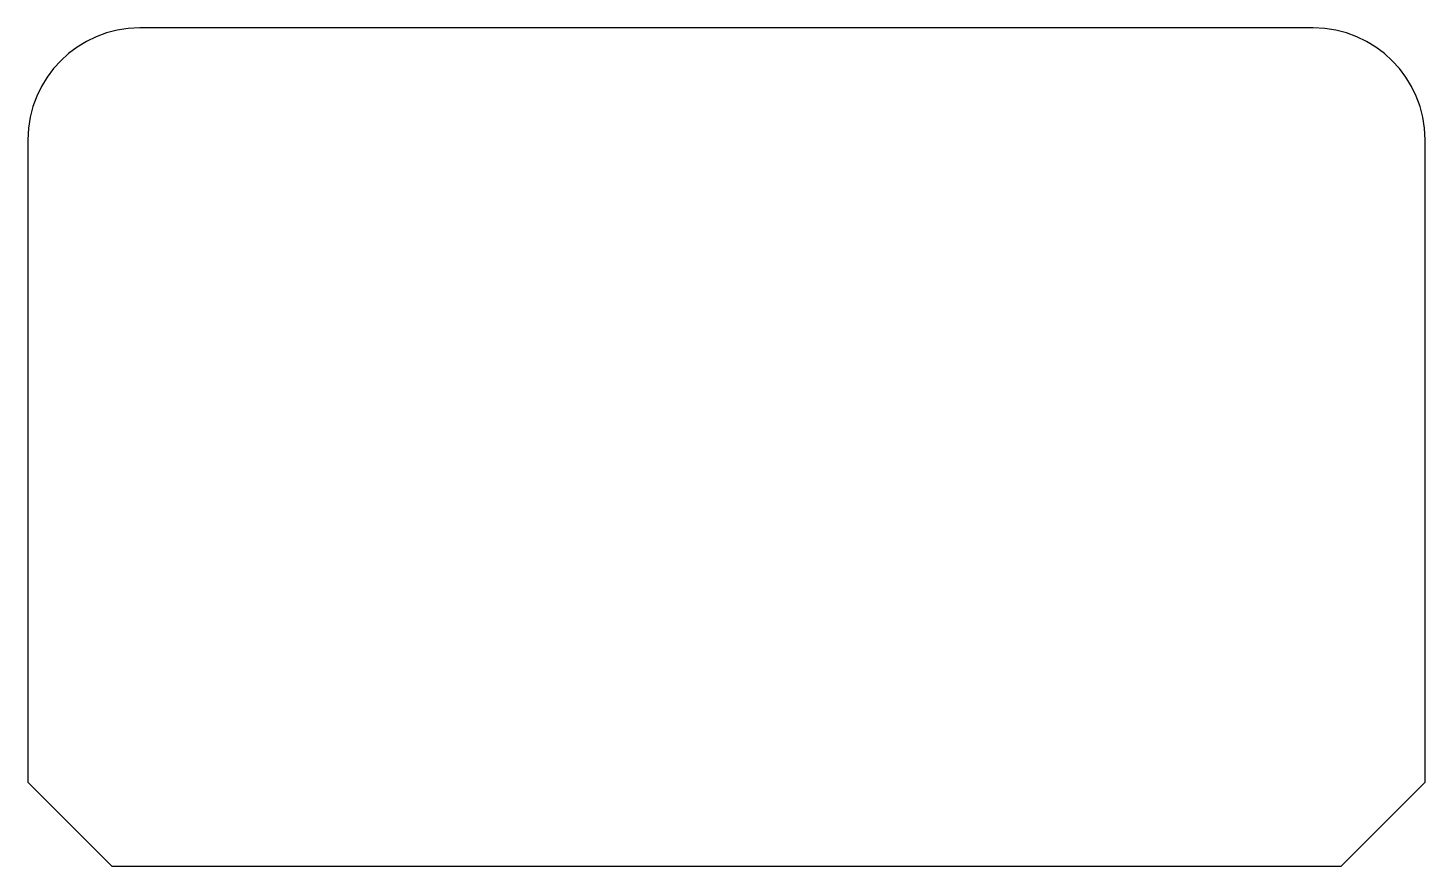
# Model space of a CAD drawing. Header units: millimetres. Extents: x 0 to 100, y 0 to 60.
import ezdxf

# ---------------------------------------------------------------- set-up
doc = ezdxf.new("R2010")
doc.units = ezdxf.units.MM
doc.layers.add('OUTLINE', color=7, linetype='CONTINUOUS')

msp = doc.modelspace()

# ---------------------------------------------------------------- linework, layer by layer
at = {"layer": 'OUTLINE'}
for p, q in [((92, 60), (8, 60)), ((0, 52), (0, 6)), ((100, 6), (100, 52)), ((0, 6), (6, 0)), ((94, 0), (100, 6)), ((6, 0), (94, 0))]:
    msp.add_line(p, q, dxfattribs=at)
for centre, start, end in [((8, 52), 90, 180), ((92, 52), 0, 90)]:
    msp.add_arc(centre, 8, start, end, dxfattribs=at)

doc.saveas('drawing.dxf')
